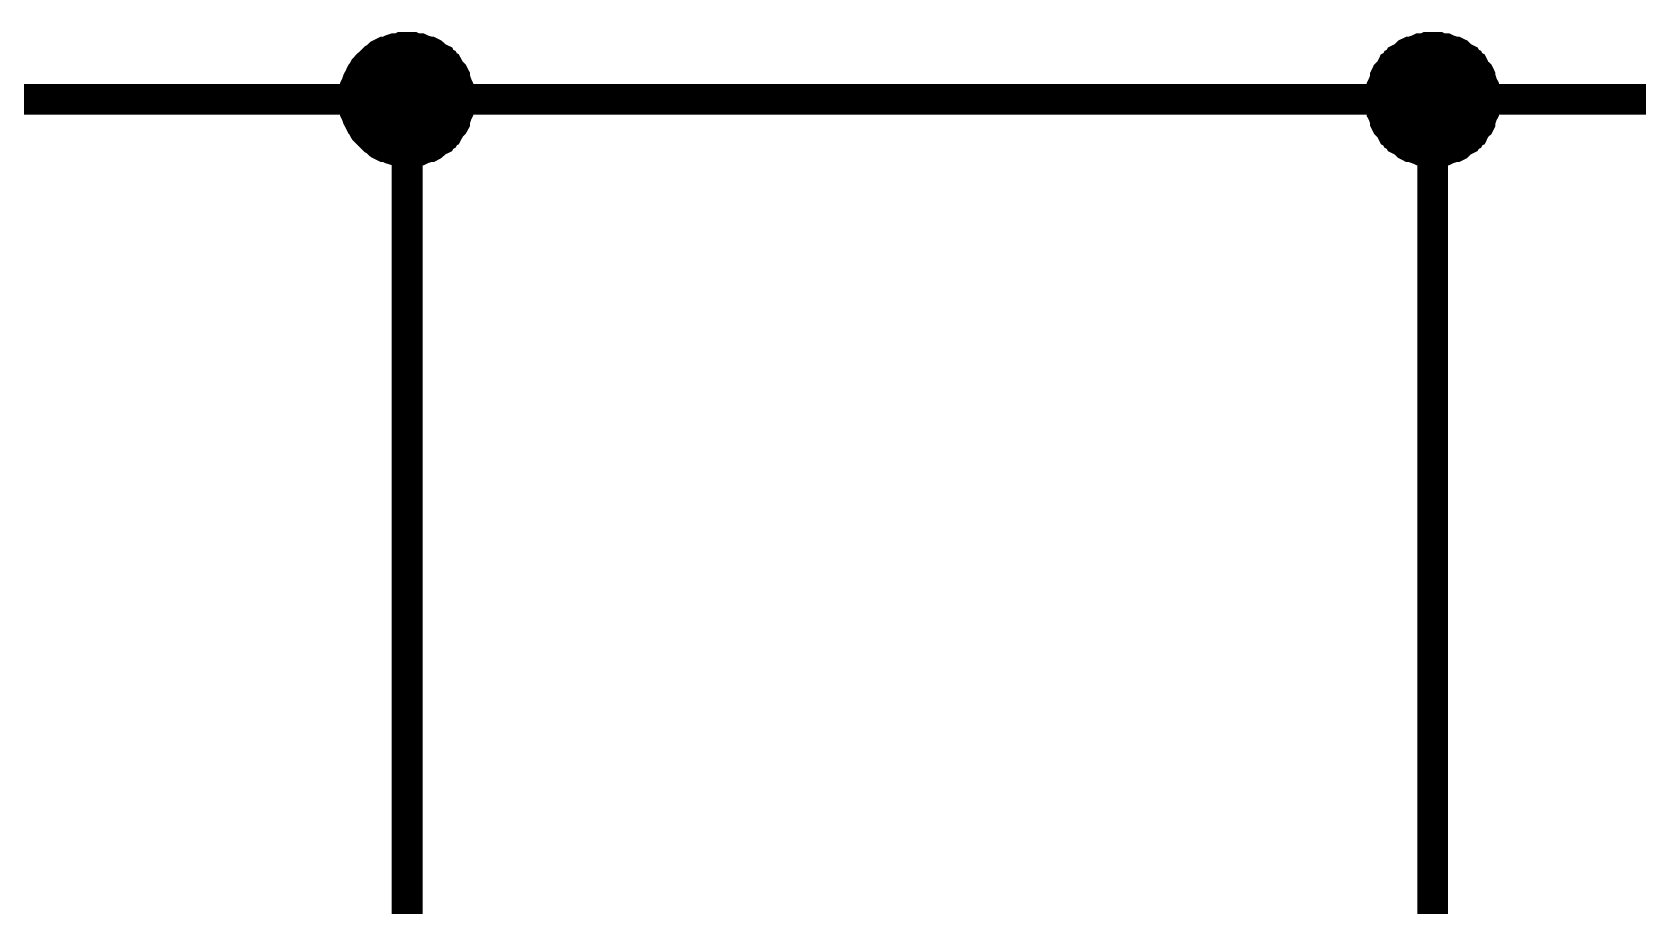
# Model space of a CAD drawing. Header units: millimetres. Extents: x 0 to 394, y 0 to 282.
# Drawn here: x 161.36 to 177.01, y 252.13 to 260.65 of the extents above; entities that cross this region are included whole.
import ezdxf

# ---------------------------------------------------------------- set-up
doc = ezdxf.new("R2010")
doc.units = ezdxf.units.MM
doc.layers.add('Sheet', color=255, linetype='Continuous')

msp = doc.modelspace()

# ---------------------------------------------------------------- linework, layer by layer
at = {"layer": 'Sheet'}
for points, const_width in [([(164.495, 259.995), (164.495, 260.017), (164.495, 260.051), (164.506, 260.073), (164.506, 260.096), (164.506, 260.118), (164.517, 260.141), (164.528, 260.175), (164.54, 260.197), (164.551, 260.219), (164.562, 260.242), (164.573, 260.253), (164.584, 260.276), (164.596, 260.298), (164.618, 260.321), (164.629, 260.332), (164.652, 260.354), (164.663, 260.365), (164.686, 260.388), (164.708, 260.399), (164.719, 260.41), (164.742, 260.433), (164.764, 260.444), (164.787, 260.455), (164.809, 260.455), (164.832, 260.467), (164.854, 260.478), (164.888, 260.489), (164.91, 260.489), (164.933, 260.489), (164.955, 260.5), (164.989, 260.5), (165.011, 260.5)], 0.3), ([(164.495, 259.995), (164.495, 260.017), (164.495, 260.051), (164.506, 260.073), (164.506, 260.096), (164.506, 260.118), (164.517, 260.141), (164.528, 260.175), (164.54, 260.197), (164.551, 260.219), (164.562, 260.242), (164.573, 260.253), (164.584, 260.276), (164.596, 260.298), (164.618, 260.321), (164.629, 260.332), (164.652, 260.354), (164.663, 260.365), (164.686, 260.388), (164.708, 260.399), (164.719, 260.41), (164.742, 260.433), (164.764, 260.444), (164.787, 260.455), (164.809, 260.455), (164.832, 260.467), (164.854, 260.478), (164.888, 260.489), (164.91, 260.489), (164.933, 260.489), (164.955, 260.5), (164.989, 260.5), (165.011, 260.5)], 0.3), ([(164.495, 259.995), (164.495, 260.017), (164.495, 260.051), (164.506, 260.073), (164.506, 260.096), (164.506, 260.118), (164.517, 260.141), (164.528, 260.175), (164.54, 260.197), (164.551, 260.219), (164.562, 260.242), (164.573, 260.253), (164.584, 260.276), (164.596, 260.298), (164.618, 260.321), (164.629, 260.332), (164.652, 260.354), (164.663, 260.365), (164.686, 260.388), (164.708, 260.399), (164.719, 260.41), (164.742, 260.433), (164.764, 260.444), (164.787, 260.455), (164.809, 260.455), (164.832, 260.467), (164.854, 260.478), (164.888, 260.489), (164.91, 260.489), (164.933, 260.489), (164.955, 260.5), (164.989, 260.5), (165.011, 260.5)], 0.3), ([(164.495, 259.995), (164.495, 260.017), (164.495, 260.051), (164.506, 260.073), (164.506, 260.096), (164.506, 260.118), (164.517, 260.141), (164.528, 260.175), (164.54, 260.197), (164.551, 260.219), (164.562, 260.242), (164.573, 260.253), (164.584, 260.276), (164.596, 260.298), (164.618, 260.321), (164.629, 260.332), (164.652, 260.354), (164.663, 260.365), (164.686, 260.388), (164.708, 260.399), (164.719, 260.41), (164.742, 260.433), (164.764, 260.444), (164.787, 260.455), (164.809, 260.455), (164.832, 260.467), (164.854, 260.478), (164.888, 260.489), (164.91, 260.489), (164.933, 260.489), (164.955, 260.5), (164.989, 260.5), (165.011, 260.5)], 0.3), ([(165.011, 260.5), (165.011, 260.5)], 0.3), ([(165.011, 260.5), (165.034, 260.5), (165.067, 260.5), (165.09, 260.489), (165.112, 260.489), (165.135, 260.489), (165.157, 260.478), (165.191, 260.467), (165.213, 260.455), (165.236, 260.455), (165.258, 260.444), (165.27, 260.433), (165.292, 260.41), (165.314, 260.399), (165.337, 260.388), (165.348, 260.365), (165.371, 260.354), (165.382, 260.332), (165.404, 260.321), (165.416, 260.298), (165.427, 260.276), (165.449, 260.253), (165.46, 260.242), (165.472, 260.219), (165.472, 260.197), (165.483, 260.175), (165.494, 260.141), (165.505, 260.118), (165.505, 260.096), (165.505, 260.073), (165.517, 260.051), (165.517, 260.017), (165.517, 259.995)], 0.3), ([(165.011, 260.5), (165.011, 260.5)], 0.3), ([(165.011, 260.5), (165.034, 260.5), (165.067, 260.5), (165.09, 260.489), (165.112, 260.489), (165.135, 260.489), (165.157, 260.478), (165.191, 260.467), (165.213, 260.455), (165.236, 260.455), (165.258, 260.444), (165.27, 260.433), (165.292, 260.41), (165.314, 260.399), (165.337, 260.388), (165.348, 260.365), (165.371, 260.354), (165.382, 260.332), (165.404, 260.321), (165.416, 260.298), (165.427, 260.276), (165.449, 260.253), (165.46, 260.242), (165.472, 260.219), (165.472, 260.197), (165.483, 260.175), (165.494, 260.141), (165.505, 260.118), (165.505, 260.096), (165.505, 260.073), (165.517, 260.051), (165.517, 260.017), (165.517, 259.995)], 0.3), ([(165.011, 260.5), (165.011, 260.5)], 0.3), ([(165.011, 260.5), (165.034, 260.5), (165.067, 260.5), (165.09, 260.489), (165.112, 260.489), (165.135, 260.489), (165.157, 260.478), (165.191, 260.467), (165.213, 260.455), (165.236, 260.455), (165.258, 260.444), (165.27, 260.433), (165.292, 260.41), (165.314, 260.399), (165.337, 260.388), (165.348, 260.365), (165.371, 260.354), (165.382, 260.332), (165.404, 260.321), (165.416, 260.298), (165.427, 260.276), (165.449, 260.253), (165.46, 260.242), (165.472, 260.219), (165.472, 260.197), (165.483, 260.175), (165.494, 260.141), (165.505, 260.118), (165.505, 260.096), (165.505, 260.073), (165.517, 260.051), (165.517, 260.017), (165.517, 259.995)], 0.3), ([(165.011, 260.5), (165.011, 260.5)], 0.3), ([(165.011, 260.5), (165.034, 260.5), (165.067, 260.5), (165.09, 260.489), (165.112, 260.489), (165.135, 260.489), (165.157, 260.478), (165.191, 260.467), (165.213, 260.455), (165.236, 260.455), (165.258, 260.444), (165.27, 260.433), (165.292, 260.41), (165.314, 260.399), (165.337, 260.388), (165.348, 260.365), (165.371, 260.354), (165.382, 260.332), (165.404, 260.321), (165.416, 260.298), (165.427, 260.276), (165.449, 260.253), (165.46, 260.242), (165.472, 260.219), (165.472, 260.197), (165.483, 260.175), (165.494, 260.141), (165.505, 260.118), (165.505, 260.096), (165.505, 260.073), (165.517, 260.051), (165.517, 260.017), (165.517, 259.995)], 0.3), ([(174.501, 259.995), (174.501, 260.017), (174.501, 260.051), (174.512, 260.073), (174.512, 260.096), (174.512, 260.118), (174.524, 260.141), (174.535, 260.175), (174.546, 260.197), (174.546, 260.219), (174.557, 260.242), (174.568, 260.253), (174.591, 260.276), (174.602, 260.298), (174.613, 260.321), (174.636, 260.332), (174.647, 260.354), (174.67, 260.365), (174.681, 260.388), (174.703, 260.399), (174.726, 260.41), (174.748, 260.433), (174.759, 260.444), (174.782, 260.455), (174.804, 260.455), (174.827, 260.467), (174.86, 260.478), (174.883, 260.489), (174.905, 260.489), (174.928, 260.489), (174.95, 260.5), (174.984, 260.5), (175.006, 260.5)], 0.3), ([(174.501, 259.995), (174.501, 260.017), (174.501, 260.051), (174.512, 260.073), (174.512, 260.096), (174.512, 260.118), (174.524, 260.141), (174.535, 260.175), (174.546, 260.197), (174.546, 260.219), (174.557, 260.242), (174.568, 260.253), (174.591, 260.276), (174.602, 260.298), (174.613, 260.321), (174.636, 260.332), (174.647, 260.354), (174.67, 260.365), (174.681, 260.388), (174.703, 260.399), (174.726, 260.41), (174.748, 260.433), (174.759, 260.444), (174.782, 260.455), (174.804, 260.455), (174.827, 260.467), (174.86, 260.478), (174.883, 260.489), (174.905, 260.489), (174.928, 260.489), (174.95, 260.5), (174.984, 260.5), (175.006, 260.5)], 0.3), ([(174.501, 259.995), (174.501, 260.017), (174.501, 260.051), (174.512, 260.073), (174.512, 260.096), (174.512, 260.118), (174.524, 260.141), (174.535, 260.175), (174.546, 260.197), (174.546, 260.219), (174.557, 260.242), (174.568, 260.253), (174.591, 260.276), (174.602, 260.298), (174.613, 260.321), (174.636, 260.332), (174.647, 260.354), (174.67, 260.365), (174.681, 260.388), (174.703, 260.399), (174.726, 260.41), (174.748, 260.433), (174.759, 260.444), (174.782, 260.455), (174.804, 260.455), (174.827, 260.467), (174.86, 260.478), (174.883, 260.489), (174.905, 260.489), (174.928, 260.489), (174.95, 260.5), (174.984, 260.5), (175.006, 260.5)], 0.3), ([(174.501, 259.995), (174.501, 260.017), (174.501, 260.051), (174.512, 260.073), (174.512, 260.096), (174.512, 260.118), (174.524, 260.141), (174.535, 260.175), (174.546, 260.197), (174.546, 260.219), (174.557, 260.242), (174.568, 260.253), (174.591, 260.276), (174.602, 260.298), (174.613, 260.321), (174.636, 260.332), (174.647, 260.354), (174.67, 260.365), (174.681, 260.388), (174.703, 260.399), (174.726, 260.41), (174.748, 260.433), (174.759, 260.444), (174.782, 260.455), (174.804, 260.455), (174.827, 260.467), (174.86, 260.478), (174.883, 260.489), (174.905, 260.489), (174.928, 260.489), (174.95, 260.5), (174.984, 260.5), (175.006, 260.5)], 0.3), ([(175.006, 260.5), (175.006, 260.5)], 0.3), ([(175.006, 260.5), (175.029, 260.5), (175.063, 260.5), (175.085, 260.489), (175.108, 260.489), (175.13, 260.489), (175.152, 260.478), (175.186, 260.467), (175.209, 260.455), (175.231, 260.455), (175.254, 260.444), (175.265, 260.433), (175.287, 260.41), (175.31, 260.399), (175.332, 260.388), (175.343, 260.365), (175.366, 260.354), (175.377, 260.332), (175.4, 260.321), (175.411, 260.298), (175.422, 260.276), (175.444, 260.253), (175.456, 260.242), (175.467, 260.219), (175.467, 260.197), (175.478, 260.175), (175.489, 260.141), (175.501, 260.118), (175.501, 260.096), (175.501, 260.073), (175.512, 260.051), (175.512, 260.017), (175.512, 259.995)], 0.3), ([(175.006, 260.5), (175.006, 260.5)], 0.3), ([(175.006, 260.5), (175.029, 260.5), (175.063, 260.5), (175.085, 260.489), (175.108, 260.489), (175.13, 260.489), (175.152, 260.478), (175.186, 260.467), (175.209, 260.455), (175.231, 260.455), (175.254, 260.444), (175.265, 260.433), (175.287, 260.41), (175.31, 260.399), (175.332, 260.388), (175.343, 260.365), (175.366, 260.354), (175.377, 260.332), (175.4, 260.321), (175.411, 260.298), (175.422, 260.276), (175.444, 260.253), (175.456, 260.242), (175.467, 260.219), (175.467, 260.197), (175.478, 260.175), (175.489, 260.141), (175.501, 260.118), (175.501, 260.096), (175.501, 260.073), (175.512, 260.051), (175.512, 260.017), (175.512, 259.995)], 0.3), ([(175.006, 260.5), (175.006, 260.5)], 0.3), ([(175.006, 260.5), (175.029, 260.5), (175.063, 260.5), (175.085, 260.489), (175.108, 260.489), (175.13, 260.489), (175.152, 260.478), (175.186, 260.467), (175.209, 260.455), (175.231, 260.455), (175.254, 260.444), (175.265, 260.433), (175.287, 260.41), (175.31, 260.399), (175.332, 260.388), (175.343, 260.365), (175.366, 260.354), (175.377, 260.332), (175.4, 260.321), (175.411, 260.298), (175.422, 260.276), (175.444, 260.253), (175.456, 260.242), (175.467, 260.219), (175.467, 260.197), (175.478, 260.175), (175.489, 260.141), (175.501, 260.118), (175.501, 260.096), (175.501, 260.073), (175.512, 260.051), (175.512, 260.017), (175.512, 259.995)], 0.3), ([(175.006, 260.5), (175.006, 260.5)], 0.3), ([(175.006, 260.5), (175.029, 260.5), (175.063, 260.5), (175.085, 260.489), (175.108, 260.489), (175.13, 260.489), (175.152, 260.478), (175.186, 260.467), (175.209, 260.455), (175.231, 260.455), (175.254, 260.444), (175.265, 260.433), (175.287, 260.41), (175.31, 260.399), (175.332, 260.388), (175.343, 260.365), (175.366, 260.354), (175.377, 260.332), (175.4, 260.321), (175.411, 260.298), (175.422, 260.276), (175.444, 260.253), (175.456, 260.242), (175.467, 260.219), (175.467, 260.197), (175.478, 260.175), (175.489, 260.141), (175.501, 260.118), (175.501, 260.096), (175.501, 260.073), (175.512, 260.051), (175.512, 260.017), (175.512, 259.995)], 0.3), ([(164.495, 259.995), (164.495, 260.017), (164.495, 260.051), (164.506, 260.073), (164.506, 260.096), (164.506, 260.118), (164.517, 260.141), (164.528, 260.175), (164.54, 260.197), (164.551, 260.219), (164.562, 260.242), (164.573, 260.253), (164.584, 260.276), (164.596, 260.298), (164.618, 260.321), (164.629, 260.332), (164.652, 260.354), (164.663, 260.365), (164.686, 260.388), (164.708, 260.399), (164.719, 260.41), (164.742, 260.433), (164.764, 260.444), (164.787, 260.455), (164.809, 260.455), (164.832, 260.467), (164.854, 260.478), (164.888, 260.489), (164.91, 260.489), (164.933, 260.489), (164.955, 260.5), (164.989, 260.5), (165.011, 260.5)], 0.0991), ([(164.495, 259.995), (164.495, 260.017), (164.495, 260.051), (164.506, 260.073), (164.506, 260.096), (164.506, 260.118), (164.517, 260.141), (164.528, 260.175), (164.54, 260.197), (164.551, 260.219), (164.562, 260.242), (164.573, 260.253), (164.584, 260.276), (164.596, 260.298), (164.618, 260.321), (164.629, 260.332), (164.652, 260.354), (164.663, 260.365), (164.686, 260.388), (164.708, 260.399), (164.719, 260.41), (164.742, 260.433), (164.764, 260.444), (164.787, 260.455), (164.809, 260.455), (164.832, 260.467), (164.854, 260.478), (164.888, 260.489), (164.91, 260.489), (164.933, 260.489), (164.955, 260.5), (164.989, 260.5), (165.011, 260.5)], 0.0991), ([(164.495, 259.995), (164.495, 260.017), (164.495, 260.051), (164.506, 260.073), (164.506, 260.096), (164.506, 260.118), (164.517, 260.141), (164.528, 260.175), (164.54, 260.197), (164.551, 260.219), (164.562, 260.242), (164.573, 260.253), (164.584, 260.276), (164.596, 260.298), (164.618, 260.321), (164.629, 260.332), (164.652, 260.354), (164.663, 260.365), (164.686, 260.388), (164.708, 260.399), (164.719, 260.41), (164.742, 260.433), (164.764, 260.444), (164.787, 260.455), (164.809, 260.455), (164.832, 260.467), (164.854, 260.478), (164.888, 260.489), (164.91, 260.489), (164.933, 260.489), (164.955, 260.5), (164.989, 260.5), (165.011, 260.5)], 0.0991), ([(164.495, 259.995), (164.495, 260.017), (164.495, 260.051), (164.506, 260.073), (164.506, 260.096), (164.506, 260.118), (164.517, 260.141), (164.528, 260.175), (164.54, 260.197), (164.551, 260.219), (164.562, 260.242), (164.573, 260.253), (164.584, 260.276), (164.596, 260.298), (164.618, 260.321), (164.629, 260.332), (164.652, 260.354), (164.663, 260.365), (164.686, 260.388), (164.708, 260.399), (164.719, 260.41), (164.742, 260.433), (164.764, 260.444), (164.787, 260.455), (164.809, 260.455), (164.832, 260.467), (164.854, 260.478), (164.888, 260.489), (164.91, 260.489), (164.933, 260.489), (164.955, 260.5), (164.989, 260.5), (165.011, 260.5)], 0.0991), ([(165.011, 260.5), (165.011, 260.5)], 0.0991), ([(165.011, 260.5), (165.034, 260.5), (165.067, 260.5), (165.09, 260.489), (165.112, 260.489), (165.135, 260.489), (165.157, 260.478), (165.191, 260.467), (165.213, 260.455), (165.236, 260.455), (165.258, 260.444), (165.27, 260.433), (165.292, 260.41), (165.314, 260.399), (165.337, 260.388), (165.348, 260.365), (165.371, 260.354), (165.382, 260.332), (165.404, 260.321), (165.416, 260.298), (165.427, 260.276), (165.449, 260.253), (165.46, 260.242), (165.472, 260.219), (165.472, 260.197), (165.483, 260.175), (165.494, 260.141), (165.505, 260.118), (165.505, 260.096), (165.505, 260.073), (165.517, 260.051), (165.517, 260.017), (165.517, 259.995)], 0.0991), ([(165.011, 260.5), (165.011, 260.5)], 0.0991), ([(165.011, 260.5), (165.034, 260.5), (165.067, 260.5), (165.09, 260.489), (165.112, 260.489), (165.135, 260.489), (165.157, 260.478), (165.191, 260.467), (165.213, 260.455), (165.236, 260.455), (165.258, 260.444), (165.27, 260.433), (165.292, 260.41), (165.314, 260.399), (165.337, 260.388), (165.348, 260.365), (165.371, 260.354), (165.382, 260.332), (165.404, 260.321), (165.416, 260.298), (165.427, 260.276), (165.449, 260.253), (165.46, 260.242), (165.472, 260.219), (165.472, 260.197), (165.483, 260.175), (165.494, 260.141), (165.505, 260.118), (165.505, 260.096), (165.505, 260.073), (165.517, 260.051), (165.517, 260.017), (165.517, 259.995)], 0.0991), ([(165.011, 260.5), (165.011, 260.5)], 0.0991), ([(165.011, 260.5), (165.034, 260.5), (165.067, 260.5), (165.09, 260.489), (165.112, 260.489), (165.135, 260.489), (165.157, 260.478), (165.191, 260.467), (165.213, 260.455), (165.236, 260.455), (165.258, 260.444), (165.27, 260.433), (165.292, 260.41), (165.314, 260.399), (165.337, 260.388), (165.348, 260.365), (165.371, 260.354), (165.382, 260.332), (165.404, 260.321), (165.416, 260.298), (165.427, 260.276), (165.449, 260.253), (165.46, 260.242), (165.472, 260.219), (165.472, 260.197), (165.483, 260.175), (165.494, 260.141), (165.505, 260.118), (165.505, 260.096), (165.505, 260.073), (165.517, 260.051), (165.517, 260.017), (165.517, 259.995)], 0.0991), ([(165.011, 260.5), (165.011, 260.5)], 0.0991), ([(165.011, 260.5), (165.034, 260.5), (165.067, 260.5), (165.09, 260.489), (165.112, 260.489), (165.135, 260.489), (165.157, 260.478), (165.191, 260.467), (165.213, 260.455), (165.236, 260.455), (165.258, 260.444), (165.27, 260.433), (165.292, 260.41), (165.314, 260.399), (165.337, 260.388), (165.348, 260.365), (165.371, 260.354), (165.382, 260.332), (165.404, 260.321), (165.416, 260.298), (165.427, 260.276), (165.449, 260.253), (165.46, 260.242), (165.472, 260.219), (165.472, 260.197), (165.483, 260.175), (165.494, 260.141), (165.505, 260.118), (165.505, 260.096), (165.505, 260.073), (165.517, 260.051), (165.517, 260.017), (165.517, 259.995)], 0.0991), ([(174.501, 259.995), (174.501, 260.017), (174.501, 260.051), (174.512, 260.073), (174.512, 260.096), (174.512, 260.118), (174.524, 260.141), (174.535, 260.175), (174.546, 260.197), (174.546, 260.219), (174.557, 260.242), (174.568, 260.253), (174.591, 260.276), (174.602, 260.298), (174.613, 260.321), (174.636, 260.332), (174.647, 260.354), (174.67, 260.365), (174.681, 260.388), (174.703, 260.399), (174.726, 260.41), (174.748, 260.433), (174.759, 260.444), (174.782, 260.455), (174.804, 260.455), (174.827, 260.467), (174.86, 260.478), (174.883, 260.489), (174.905, 260.489), (174.928, 260.489), (174.95, 260.5), (174.984, 260.5), (175.006, 260.5)], 0.0991), ([(174.501, 259.995), (174.501, 260.017), (174.501, 260.051), (174.512, 260.073), (174.512, 260.096), (174.512, 260.118), (174.524, 260.141), (174.535, 260.175), (174.546, 260.197), (174.546, 260.219), (174.557, 260.242), (174.568, 260.253), (174.591, 260.276), (174.602, 260.298), (174.613, 260.321), (174.636, 260.332), (174.647, 260.354), (174.67, 260.365), (174.681, 260.388), (174.703, 260.399), (174.726, 260.41), (174.748, 260.433), (174.759, 260.444), (174.782, 260.455), (174.804, 260.455), (174.827, 260.467), (174.86, 260.478), (174.883, 260.489), (174.905, 260.489), (174.928, 260.489), (174.95, 260.5), (174.984, 260.5), (175.006, 260.5)], 0.0991), ([(174.501, 259.995), (174.501, 260.017), (174.501, 260.051), (174.512, 260.073), (174.512, 260.096), (174.512, 260.118), (174.524, 260.141), (174.535, 260.175), (174.546, 260.197), (174.546, 260.219), (174.557, 260.242), (174.568, 260.253), (174.591, 260.276), (174.602, 260.298), (174.613, 260.321), (174.636, 260.332), (174.647, 260.354), (174.67, 260.365), (174.681, 260.388), (174.703, 260.399), (174.726, 260.41), (174.748, 260.433), (174.759, 260.444), (174.782, 260.455), (174.804, 260.455), (174.827, 260.467), (174.86, 260.478), (174.883, 260.489), (174.905, 260.489), (174.928, 260.489), (174.95, 260.5), (174.984, 260.5), (175.006, 260.5)], 0.0991), ([(174.501, 259.995), (174.501, 260.017), (174.501, 260.051), (174.512, 260.073), (174.512, 260.096), (174.512, 260.118), (174.524, 260.141), (174.535, 260.175), (174.546, 260.197), (174.546, 260.219), (174.557, 260.242), (174.568, 260.253), (174.591, 260.276), (174.602, 260.298), (174.613, 260.321), (174.636, 260.332), (174.647, 260.354), (174.67, 260.365), (174.681, 260.388), (174.703, 260.399), (174.726, 260.41), (174.748, 260.433), (174.759, 260.444), (174.782, 260.455), (174.804, 260.455), (174.827, 260.467), (174.86, 260.478), (174.883, 260.489), (174.905, 260.489), (174.928, 260.489), (174.95, 260.5), (174.984, 260.5), (175.006, 260.5)], 0.0991), ([(175.006, 260.5), (175.006, 260.5)], 0.0991), ([(175.006, 260.5), (175.029, 260.5), (175.063, 260.5), (175.085, 260.489), (175.108, 260.489), (175.13, 260.489), (175.152, 260.478), (175.186, 260.467), (175.209, 260.455), (175.231, 260.455), (175.254, 260.444), (175.265, 260.433), (175.287, 260.41), (175.31, 260.399), (175.332, 260.388), (175.343, 260.365), (175.366, 260.354), (175.377, 260.332), (175.4, 260.321), (175.411, 260.298), (175.422, 260.276), (175.444, 260.253), (175.456, 260.242), (175.467, 260.219), (175.467, 260.197), (175.478, 260.175), (175.489, 260.141), (175.501, 260.118), (175.501, 260.096), (175.501, 260.073), (175.512, 260.051), (175.512, 260.017), (175.512, 259.995)], 0.0991), ([(175.006, 260.5), (175.006, 260.5)], 0.0991), ([(175.006, 260.5), (175.029, 260.5), (175.063, 260.5), (175.085, 260.489), (175.108, 260.489), (175.13, 260.489), (175.152, 260.478), (175.186, 260.467), (175.209, 260.455), (175.231, 260.455), (175.254, 260.444), (175.265, 260.433), (175.287, 260.41), (175.31, 260.399), (175.332, 260.388), (175.343, 260.365), (175.366, 260.354), (175.377, 260.332), (175.4, 260.321), (175.411, 260.298), (175.422, 260.276), (175.444, 260.253), (175.456, 260.242), (175.467, 260.219), (175.467, 260.197), (175.478, 260.175), (175.489, 260.141), (175.501, 260.118), (175.501, 260.096), (175.501, 260.073), (175.512, 260.051), (175.512, 260.017), (175.512, 259.995)], 0.0991), ([(175.006, 260.5), (175.006, 260.5)], 0.0991), ([(175.006, 260.5), (175.029, 260.5), (175.063, 260.5), (175.085, 260.489), (175.108, 260.489), (175.13, 260.489), (175.152, 260.478), (175.186, 260.467), (175.209, 260.455), (175.231, 260.455), (175.254, 260.444), (175.265, 260.433), (175.287, 260.41), (175.31, 260.399), (175.332, 260.388), (175.343, 260.365), (175.366, 260.354), (175.377, 260.332), (175.4, 260.321), (175.411, 260.298), (175.422, 260.276), (175.444, 260.253), (175.456, 260.242), (175.467, 260.219), (175.467, 260.197), (175.478, 260.175), (175.489, 260.141), (175.501, 260.118), (175.501, 260.096), (175.501, 260.073), (175.512, 260.051), (175.512, 260.017), (175.512, 259.995)], 0.0991), ([(175.006, 260.5), (175.006, 260.5)], 0.0991), ([(175.006, 260.5), (175.029, 260.5), (175.063, 260.5), (175.085, 260.489), (175.108, 260.489), (175.13, 260.489), (175.152, 260.478), (175.186, 260.467), (175.209, 260.455), (175.231, 260.455), (175.254, 260.444), (175.265, 260.433), (175.287, 260.41), (175.31, 260.399), (175.332, 260.388), (175.343, 260.365), (175.366, 260.354), (175.377, 260.332), (175.4, 260.321), (175.411, 260.298), (175.422, 260.276), (175.444, 260.253), (175.456, 260.242), (175.467, 260.219), (175.467, 260.197), (175.478, 260.175), (175.489, 260.141), (175.501, 260.118), (175.501, 260.096), (175.501, 260.073), (175.512, 260.051), (175.512, 260.017), (175.512, 259.995)], 0.0991), ([(160.249, 259.995), (165.011, 259.995), (165.011, 252.616)], 0.3), ([(165.011, 259.489), (164.989, 259.489), (164.955, 259.489), (164.933, 259.501), (164.91, 259.501), (164.888, 259.501), (164.854, 259.512), (164.832, 259.523), (164.809, 259.534), (164.787, 259.534), (164.764, 259.546), (164.742, 259.557), (164.719, 259.579), (164.708, 259.591), (164.686, 259.602), (164.663, 259.624), (164.652, 259.635), (164.629, 259.658), (164.618, 259.669), (164.596, 259.692), (164.584, 259.714), (164.573, 259.737), (164.562, 259.748), (164.551, 259.77), (164.54, 259.793), (164.528, 259.815), (164.517, 259.849), (164.506, 259.871), (164.506, 259.894), (164.506, 259.916), (164.495, 259.939), (164.495, 259.972), (164.495, 259.995)], 0.3), ([(164.495, 259.995), (164.495, 259.995)], 0.3), ([(165.011, 259.489), (164.989, 259.489), (164.955, 259.489), (164.933, 259.501), (164.91, 259.501), (164.888, 259.501), (164.854, 259.512), (164.832, 259.523), (164.809, 259.534), (164.787, 259.534), (164.764, 259.546), (164.742, 259.557), (164.719, 259.579), (164.708, 259.591), (164.686, 259.602), (164.663, 259.624), (164.652, 259.635), (164.629, 259.658), (164.618, 259.669), (164.596, 259.692), (164.584, 259.714), (164.573, 259.737), (164.562, 259.748), (164.551, 259.77), (164.54, 259.793), (164.528, 259.815), (164.517, 259.849), (164.506, 259.871), (164.506, 259.894), (164.506, 259.916), (164.495, 259.939), (164.495, 259.972), (164.495, 259.995)], 0.3), ([(164.495, 259.995), (164.495, 259.995)], 0.3), ([(165.011, 259.489), (164.989, 259.489), (164.955, 259.489), (164.933, 259.501), (164.91, 259.501), (164.888, 259.501), (164.854, 259.512), (164.832, 259.523), (164.809, 259.534), (164.787, 259.534), (164.764, 259.546), (164.742, 259.557), (164.719, 259.579), (164.708, 259.591), (164.686, 259.602), (164.663, 259.624), (164.652, 259.635), (164.629, 259.658), (164.618, 259.669), (164.596, 259.692), (164.584, 259.714), (164.573, 259.737), (164.562, 259.748), (164.551, 259.77), (164.54, 259.793), (164.528, 259.815), (164.517, 259.849), (164.506, 259.871), (164.506, 259.894), (164.506, 259.916), (164.495, 259.939), (164.495, 259.972), (164.495, 259.995)], 0.3), ([(164.495, 259.995), (164.495, 259.995)], 0.3), ([(165.011, 259.489), (164.989, 259.489), (164.955, 259.489), (164.933, 259.501), (164.91, 259.501), (164.888, 259.501), (164.854, 259.512), (164.832, 259.523), (164.809, 259.534), (164.787, 259.534), (164.764, 259.546), (164.742, 259.557), (164.719, 259.579), (164.708, 259.591), (164.686, 259.602), (164.663, 259.624), (164.652, 259.635), (164.629, 259.658), (164.618, 259.669), (164.596, 259.692), (164.584, 259.714), (164.573, 259.737), (164.562, 259.748), (164.551, 259.77), (164.54, 259.793), (164.528, 259.815), (164.517, 259.849), (164.506, 259.871), (164.506, 259.894), (164.506, 259.916), (164.495, 259.939), (164.495, 259.972), (164.495, 259.995)], 0.3), ([(164.495, 259.995), (164.495, 259.995)], 0.3), ([(165.517, 259.995), (165.517, 259.972), (165.517, 259.939), (165.505, 259.916), (165.505, 259.894), (165.505, 259.871), (165.494, 259.849), (165.483, 259.815), (165.472, 259.793), (165.472, 259.77), (165.46, 259.748), (165.449, 259.737), (165.427, 259.714), (165.416, 259.692), (165.404, 259.669), (165.382, 259.658), (165.371, 259.635), (165.348, 259.624), (165.337, 259.602), (165.314, 259.591), (165.292, 259.579), (165.27, 259.557), (165.258, 259.546), (165.236, 259.534), (165.213, 259.534), (165.191, 259.523), (165.157, 259.512), (165.135, 259.501), (165.112, 259.501), (165.09, 259.501), (165.067, 259.489), (165.034, 259.489), (165.011, 259.489)], 0.3), ([(165.011, 259.995), (175.006, 259.995), (175.006, 250.078)], 0.3), ([(165.517, 259.995), (165.517, 259.972), (165.517, 259.939), (165.505, 259.916), (165.505, 259.894), (165.505, 259.871), (165.494, 259.849), (165.483, 259.815), (165.472, 259.793), (165.472, 259.77), (165.46, 259.748), (165.449, 259.737), (165.427, 259.714), (165.416, 259.692), (165.404, 259.669), (165.382, 259.658), (165.371, 259.635), (165.348, 259.624), (165.337, 259.602), (165.314, 259.591), (165.292, 259.579), (165.27, 259.557), (165.258, 259.546), (165.236, 259.534), (165.213, 259.534), (165.191, 259.523), (165.157, 259.512), (165.135, 259.501), (165.112, 259.501), (165.09, 259.501), (165.067, 259.489), (165.034, 259.489), (165.011, 259.489)], 0.3), ([(165.517, 259.995), (165.517, 259.972), (165.517, 259.939), (165.505, 259.916), (165.505, 259.894), (165.505, 259.871), (165.494, 259.849), (165.483, 259.815), (165.472, 259.793), (165.472, 259.77), (165.46, 259.748), (165.449, 259.737), (165.427, 259.714), (165.416, 259.692), (165.404, 259.669), (165.382, 259.658), (165.371, 259.635), (165.348, 259.624), (165.337, 259.602), (165.314, 259.591), (165.292, 259.579), (165.27, 259.557), (165.258, 259.546), (165.236, 259.534), (165.213, 259.534), (165.191, 259.523), (165.157, 259.512), (165.135, 259.501), (165.112, 259.501), (165.09, 259.501), (165.067, 259.489), (165.034, 259.489), (165.011, 259.489)], 0.3), ([(165.517, 259.995), (165.517, 259.972), (165.517, 259.939), (165.505, 259.916), (165.505, 259.894), (165.505, 259.871), (165.494, 259.849), (165.483, 259.815), (165.472, 259.793), (165.472, 259.77), (165.46, 259.748), (165.449, 259.737), (165.427, 259.714), (165.416, 259.692), (165.404, 259.669), (165.382, 259.658), (165.371, 259.635), (165.348, 259.624), (165.337, 259.602), (165.314, 259.591), (165.292, 259.579), (165.27, 259.557), (165.258, 259.546), (165.236, 259.534), (165.213, 259.534), (165.191, 259.523), (165.157, 259.512), (165.135, 259.501), (165.112, 259.501), (165.09, 259.501), (165.067, 259.489), (165.034, 259.489), (165.011, 259.489)], 0.3), ([(165.517, 259.995), (165.517, 259.995), (165.517, 259.995), (165.517, 259.995), (165.517, 259.995), (165.517, 259.995), (165.517, 259.995), (165.517, 259.995), (165.517, 259.995), (165.517, 259.995), (165.517, 259.995), (165.517, 259.995), (165.517, 259.995), (165.517, 259.995), (165.517, 259.995), (165.517, 259.995), (165.517, 259.995), (165.517, 259.995), (165.517, 259.995), (165.517, 259.995), (165.517, 259.995), (165.517, 259.995), (165.517, 259.995), (165.517, 259.995), (165.517, 259.995), (165.517, 259.995), (165.517, 259.995), (165.517, 259.995), (165.517, 259.995), (165.517, 259.995), (165.517, 259.995), (165.517, 259.995), (165.517, 259.995)], 0.3), ([(165.517, 259.995), (165.517, 259.995)], 0.3), ([(165.517, 259.995), (165.517, 259.995), (165.517, 259.995), (165.517, 259.995), (165.517, 259.995), (165.517, 259.995), (165.517, 259.995), (165.517, 259.995), (165.517, 259.995), (165.517, 259.995), (165.517, 259.995), (165.517, 259.995), (165.517, 259.995), (165.517, 259.995), (165.517, 259.995), (165.517, 259.995), (165.517, 259.995), (165.517, 259.995), (165.517, 259.995), (165.517, 259.995), (165.517, 259.995), (165.517, 259.995), (165.517, 259.995), (165.517, 259.995), (165.517, 259.995), (165.517, 259.995), (165.517, 259.995), (165.517, 259.995), (165.517, 259.995), (165.517, 259.995), (165.517, 259.995), (165.517, 259.995), (165.517, 259.995)], 0.3), ([(165.517, 259.995), (165.517, 259.995)], 0.3), ([(165.517, 259.995), (165.517, 259.995), (165.517, 259.995), (165.517, 259.995), (165.517, 259.995), (165.517, 259.995), (165.517, 259.995), (165.517, 259.995), (165.517, 259.995), (165.517, 259.995), (165.517, 259.995), (165.517, 259.995), (165.517, 259.995), (165.517, 259.995), (165.517, 259.995), (165.517, 259.995), (165.517, 259.995), (165.517, 259.995), (165.517, 259.995), (165.517, 259.995), (165.517, 259.995), (165.517, 259.995), (165.517, 259.995), (165.517, 259.995), (165.517, 259.995), (165.517, 259.995), (165.517, 259.995), (165.517, 259.995), (165.517, 259.995), (165.517, 259.995), (165.517, 259.995), (165.517, 259.995), (165.517, 259.995)], 0.3), ([(165.517, 259.995), (165.517, 259.995)], 0.3), ([(165.517, 259.995), (165.517, 259.995), (165.517, 259.995), (165.517, 259.995), (165.517, 259.995), (165.517, 259.995), (165.517, 259.995), (165.517, 259.995), (165.517, 259.995), (165.517, 259.995), (165.517, 259.995), (165.517, 259.995), (165.517, 259.995), (165.517, 259.995), (165.517, 259.995), (165.517, 259.995), (165.517, 259.995), (165.517, 259.995), (165.517, 259.995), (165.517, 259.995), (165.517, 259.995), (165.517, 259.995), (165.517, 259.995), (165.517, 259.995), (165.517, 259.995), (165.517, 259.995), (165.517, 259.995), (165.517, 259.995), (165.517, 259.995), (165.517, 259.995), (165.517, 259.995), (165.517, 259.995), (165.517, 259.995)], 0.3), ([(165.517, 259.995), (165.517, 259.995)], 0.3), ([(175.006, 259.489), (174.984, 259.489), (174.95, 259.489), (174.928, 259.501), (174.905, 259.501), (174.883, 259.501), (174.86, 259.512), (174.827, 259.523), (174.804, 259.534), (174.782, 259.534), (174.759, 259.546), (174.748, 259.557), (174.726, 259.579), (174.703, 259.591), (174.681, 259.602), (174.67, 259.624), (174.647, 259.635), (174.636, 259.658), (174.613, 259.669), (174.602, 259.692), (174.591, 259.714), (174.568, 259.737), (174.557, 259.748), (174.546, 259.77), (174.546, 259.793), (174.535, 259.815), (174.524, 259.849), (174.512, 259.871), (174.512, 259.894), (174.512, 259.916), (174.501, 259.939), (174.501, 259.972), (174.501, 259.995)], 0.3), ([(174.501, 259.995), (174.501, 259.995)], 0.3), ([(175.006, 259.489), (174.984, 259.489), (174.95, 259.489), (174.928, 259.501), (174.905, 259.501), (174.883, 259.501), (174.86, 259.512), (174.827, 259.523), (174.804, 259.534), (174.782, 259.534), (174.759, 259.546), (174.748, 259.557), (174.726, 259.579), (174.703, 259.591), (174.681, 259.602), (174.67, 259.624), (174.647, 259.635), (174.636, 259.658), (174.613, 259.669), (174.602, 259.692), (174.591, 259.714), (174.568, 259.737), (174.557, 259.748), (174.546, 259.77), (174.546, 259.793), (174.535, 259.815), (174.524, 259.849), (174.512, 259.871), (174.512, 259.894), (174.512, 259.916), (174.501, 259.939), (174.501, 259.972), (174.501, 259.995)], 0.3), ([(174.501, 259.995), (174.501, 259.995)], 0.3), ([(175.006, 259.489), (174.984, 259.489), (174.95, 259.489), (174.928, 259.501), (174.905, 259.501), (174.883, 259.501), (174.86, 259.512), (174.827, 259.523), (174.804, 259.534), (174.782, 259.534), (174.759, 259.546), (174.748, 259.557), (174.726, 259.579), (174.703, 259.591), (174.681, 259.602), (174.67, 259.624), (174.647, 259.635), (174.636, 259.658), (174.613, 259.669), (174.602, 259.692), (174.591, 259.714), (174.568, 259.737), (174.557, 259.748), (174.546, 259.77), (174.546, 259.793), (174.535, 259.815), (174.524, 259.849), (174.512, 259.871), (174.512, 259.894), (174.512, 259.916), (174.501, 259.939), (174.501, 259.972), (174.501, 259.995)], 0.3), ([(174.501, 259.995), (174.501, 259.995)], 0.3), ([(175.006, 259.489), (174.984, 259.489), (174.95, 259.489), (174.928, 259.501), (174.905, 259.501), (174.883, 259.501), (174.86, 259.512), (174.827, 259.523), (174.804, 259.534), (174.782, 259.534), (174.759, 259.546), (174.748, 259.557), (174.726, 259.579), (174.703, 259.591), (174.681, 259.602), (174.67, 259.624), (174.647, 259.635), (174.636, 259.658), (174.613, 259.669), (174.602, 259.692), (174.591, 259.714), (174.568, 259.737), (174.557, 259.748), (174.546, 259.77), (174.546, 259.793), (174.535, 259.815), (174.524, 259.849), (174.512, 259.871), (174.512, 259.894), (174.512, 259.916), (174.501, 259.939), (174.501, 259.972), (174.501, 259.995)], 0.3), ([(174.501, 259.995), (174.501, 259.995)], 0.3), ([(175.512, 259.995), (175.512, 259.972), (175.512, 259.939), (175.501, 259.916), (175.501, 259.894), (175.501, 259.871), (175.489, 259.849), (175.478, 259.815), (175.467, 259.793), (175.467, 259.77), (175.456, 259.748), (175.444, 259.737), (175.422, 259.714), (175.411, 259.692), (175.4, 259.669), (175.377, 259.658), (175.366, 259.635), (175.343, 259.624), (175.332, 259.602), (175.31, 259.591), (175.287, 259.579), (175.265, 259.557), (175.254, 259.546), (175.231, 259.534), (175.209, 259.534), (175.186, 259.523), (175.152, 259.512), (175.13, 259.501), (175.108, 259.501), (175.085, 259.501), (175.063, 259.489), (175.029, 259.489), (175.006, 259.489)], 0.3), ([(175.006, 259.995), (185.002, 259.995), (185.002, 255.154)], 0.3), ([(175.512, 259.995), (175.512, 259.972), (175.512, 259.939), (175.501, 259.916), (175.501, 259.894), (175.501, 259.871), (175.489, 259.849), (175.478, 259.815), (175.467, 259.793), (175.467, 259.77), (175.456, 259.748), (175.444, 259.737), (175.422, 259.714), (175.411, 259.692), (175.4, 259.669), (175.377, 259.658), (175.366, 259.635), (175.343, 259.624), (175.332, 259.602), (175.31, 259.591), (175.287, 259.579), (175.265, 259.557), (175.254, 259.546), (175.231, 259.534), (175.209, 259.534), (175.186, 259.523), (175.152, 259.512), (175.13, 259.501), (175.108, 259.501), (175.085, 259.501), (175.063, 259.489), (175.029, 259.489), (175.006, 259.489)], 0.3), ([(175.512, 259.995), (175.512, 259.972), (175.512, 259.939), (175.501, 259.916), (175.501, 259.894), (175.501, 259.871), (175.489, 259.849), (175.478, 259.815), (175.467, 259.793), (175.467, 259.77), (175.456, 259.748), (175.444, 259.737), (175.422, 259.714), (175.411, 259.692), (175.4, 259.669), (175.377, 259.658), (175.366, 259.635), (175.343, 259.624), (175.332, 259.602), (175.31, 259.591), (175.287, 259.579), (175.265, 259.557), (175.254, 259.546), (175.231, 259.534), (175.209, 259.534), (175.186, 259.523), (175.152, 259.512), (175.13, 259.501), (175.108, 259.501), (175.085, 259.501), (175.063, 259.489), (175.029, 259.489), (175.006, 259.489)], 0.3), ([(175.512, 259.995), (175.512, 259.972), (175.512, 259.939), (175.501, 259.916), (175.501, 259.894), (175.501, 259.871), (175.489, 259.849), (175.478, 259.815), (175.467, 259.793), (175.467, 259.77), (175.456, 259.748), (175.444, 259.737), (175.422, 259.714), (175.411, 259.692), (175.4, 259.669), (175.377, 259.658), (175.366, 259.635), (175.343, 259.624), (175.332, 259.602), (175.31, 259.591), (175.287, 259.579), (175.265, 259.557), (175.254, 259.546), (175.231, 259.534), (175.209, 259.534), (175.186, 259.523), (175.152, 259.512), (175.13, 259.501), (175.108, 259.501), (175.085, 259.501), (175.063, 259.489), (175.029, 259.489), (175.006, 259.489)], 0.3), ([(175.512, 259.995), (175.512, 259.995), (175.512, 259.995), (175.512, 259.995), (175.512, 259.995), (175.512, 259.995), (175.512, 259.995), (175.512, 259.995), (175.512, 259.995), (175.512, 259.995), (175.512, 259.995), (175.512, 259.995), (175.512, 259.995), (175.512, 259.995), (175.512, 259.995), (175.512, 259.995), (175.512, 259.995), (175.512, 259.995), (175.512, 259.995), (175.512, 259.995), (175.512, 259.995), (175.512, 259.995), (175.512, 259.995), (175.512, 259.995), (175.512, 259.995), (175.512, 259.995), (175.512, 259.995), (175.512, 259.995), (175.512, 259.995), (175.512, 259.995), (175.512, 259.995), (175.512, 259.995), (175.512, 259.995)], 0.3), ([(175.512, 259.995), (175.512, 259.995)], 0.3), ([(175.512, 259.995), (175.512, 259.995), (175.512, 259.995), (175.512, 259.995), (175.512, 259.995), (175.512, 259.995), (175.512, 259.995), (175.512, 259.995), (175.512, 259.995), (175.512, 259.995), (175.512, 259.995), (175.512, 259.995), (175.512, 259.995), (175.512, 259.995), (175.512, 259.995), (175.512, 259.995), (175.512, 259.995), (175.512, 259.995), (175.512, 259.995), (175.512, 259.995), (175.512, 259.995), (175.512, 259.995), (175.512, 259.995), (175.512, 259.995), (175.512, 259.995), (175.512, 259.995), (175.512, 259.995), (175.512, 259.995), (175.512, 259.995), (175.512, 259.995), (175.512, 259.995), (175.512, 259.995), (175.512, 259.995)], 0.3), ([(175.512, 259.995), (175.512, 259.995)], 0.3), ([(175.512, 259.995), (175.512, 259.995), (175.512, 259.995), (175.512, 259.995), (175.512, 259.995), (175.512, 259.995), (175.512, 259.995), (175.512, 259.995), (175.512, 259.995), (175.512, 259.995), (175.512, 259.995), (175.512, 259.995), (175.512, 259.995), (175.512, 259.995), (175.512, 259.995), (175.512, 259.995), (175.512, 259.995), (175.512, 259.995), (175.512, 259.995), (175.512, 259.995), (175.512, 259.995), (175.512, 259.995), (175.512, 259.995), (175.512, 259.995), (175.512, 259.995), (175.512, 259.995), (175.512, 259.995), (175.512, 259.995), (175.512, 259.995), (175.512, 259.995), (175.512, 259.995), (175.512, 259.995), (175.512, 259.995)], 0.3), ([(175.512, 259.995), (175.512, 259.995)], 0.3), ([(175.512, 259.995), (175.512, 259.995), (175.512, 259.995), (175.512, 259.995), (175.512, 259.995), (175.512, 259.995), (175.512, 259.995), (175.512, 259.995), (175.512, 259.995), (175.512, 259.995), (175.512, 259.995), (175.512, 259.995), (175.512, 259.995), (175.512, 259.995), (175.512, 259.995), (175.512, 259.995), (175.512, 259.995), (175.512, 259.995), (175.512, 259.995), (175.512, 259.995), (175.512, 259.995), (175.512, 259.995), (175.512, 259.995), (175.512, 259.995), (175.512, 259.995), (175.512, 259.995), (175.512, 259.995), (175.512, 259.995), (175.512, 259.995), (175.512, 259.995), (175.512, 259.995), (175.512, 259.995), (175.512, 259.995)], 0.3), ([(175.512, 259.995), (175.512, 259.995)], 0.3), ([(165.011, 259.489), (164.989, 259.489), (164.955, 259.489), (164.933, 259.501), (164.91, 259.501), (164.888, 259.501), (164.854, 259.512), (164.832, 259.523), (164.809, 259.534), (164.787, 259.534), (164.764, 259.546), (164.742, 259.557), (164.719, 259.579), (164.708, 259.591), (164.686, 259.602), (164.663, 259.624), (164.652, 259.635), (164.629, 259.658), (164.618, 259.669), (164.596, 259.692), (164.584, 259.714), (164.573, 259.737), (164.562, 259.748), (164.551, 259.77), (164.54, 259.793), (164.528, 259.815), (164.517, 259.849), (164.506, 259.871), (164.506, 259.894), (164.506, 259.916), (164.495, 259.939), (164.495, 259.972), (164.495, 259.995)], 0.0991), ([(164.495, 259.995), (164.495, 259.995)], 0.0991), ([(165.011, 259.489), (164.989, 259.489), (164.955, 259.489), (164.933, 259.501), (164.91, 259.501), (164.888, 259.501), (164.854, 259.512), (164.832, 259.523), (164.809, 259.534), (164.787, 259.534), (164.764, 259.546), (164.742, 259.557), (164.719, 259.579), (164.708, 259.591), (164.686, 259.602), (164.663, 259.624), (164.652, 259.635), (164.629, 259.658), (164.618, 259.669), (164.596, 259.692), (164.584, 259.714), (164.573, 259.737), (164.562, 259.748), (164.551, 259.77), (164.54, 259.793), (164.528, 259.815), (164.517, 259.849), (164.506, 259.871), (164.506, 259.894), (164.506, 259.916), (164.495, 259.939), (164.495, 259.972), (164.495, 259.995)], 0.0991), ([(164.495, 259.995), (164.495, 259.995)], 0.0991), ([(165.011, 259.489), (164.989, 259.489), (164.955, 259.489), (164.933, 259.501), (164.91, 259.501), (164.888, 259.501), (164.854, 259.512), (164.832, 259.523), (164.809, 259.534), (164.787, 259.534), (164.764, 259.546), (164.742, 259.557), (164.719, 259.579), (164.708, 259.591), (164.686, 259.602), (164.663, 259.624), (164.652, 259.635), (164.629, 259.658), (164.618, 259.669), (164.596, 259.692), (164.584, 259.714), (164.573, 259.737), (164.562, 259.748), (164.551, 259.77), (164.54, 259.793), (164.528, 259.815), (164.517, 259.849), (164.506, 259.871), (164.506, 259.894), (164.506, 259.916), (164.495, 259.939), (164.495, 259.972), (164.495, 259.995)], 0.0991), ([(164.495, 259.995), (164.495, 259.995)], 0.0991), ([(165.011, 259.489), (164.989, 259.489), (164.955, 259.489), (164.933, 259.501), (164.91, 259.501), (164.888, 259.501), (164.854, 259.512), (164.832, 259.523), (164.809, 259.534), (164.787, 259.534), (164.764, 259.546), (164.742, 259.557), (164.719, 259.579), (164.708, 259.591), (164.686, 259.602), (164.663, 259.624), (164.652, 259.635), (164.629, 259.658), (164.618, 259.669), (164.596, 259.692), (164.584, 259.714), (164.573, 259.737), (164.562, 259.748), (164.551, 259.77), (164.54, 259.793), (164.528, 259.815), (164.517, 259.849), (164.506, 259.871), (164.506, 259.894), (164.506, 259.916), (164.495, 259.939), (164.495, 259.972), (164.495, 259.995)], 0.0991), ([(164.495, 259.995), (164.495, 259.995)], 0.0991), ([(165.517, 259.995), (165.517, 259.972), (165.517, 259.939), (165.505, 259.916), (165.505, 259.894), (165.505, 259.871), (165.494, 259.849), (165.483, 259.815), (165.472, 259.793), (165.472, 259.77), (165.46, 259.748), (165.449, 259.737), (165.427, 259.714), (165.416, 259.692), (165.404, 259.669), (165.382, 259.658), (165.371, 259.635), (165.348, 259.624), (165.337, 259.602), (165.314, 259.591), (165.292, 259.579), (165.27, 259.557), (165.258, 259.546), (165.236, 259.534), (165.213, 259.534), (165.191, 259.523), (165.157, 259.512), (165.135, 259.501), (165.112, 259.501), (165.09, 259.501), (165.067, 259.489), (165.034, 259.489), (165.011, 259.489)], 0.0991), ([(165.517, 259.995), (165.517, 259.972), (165.517, 259.939), (165.505, 259.916), (165.505, 259.894), (165.505, 259.871), (165.494, 259.849), (165.483, 259.815), (165.472, 259.793), (165.472, 259.77), (165.46, 259.748), (165.449, 259.737), (165.427, 259.714), (165.416, 259.692), (165.404, 259.669), (165.382, 259.658), (165.371, 259.635), (165.348, 259.624), (165.337, 259.602), (165.314, 259.591), (165.292, 259.579), (165.27, 259.557), (165.258, 259.546), (165.236, 259.534), (165.213, 259.534), (165.191, 259.523), (165.157, 259.512), (165.135, 259.501), (165.112, 259.501), (165.09, 259.501), (165.067, 259.489), (165.034, 259.489), (165.011, 259.489)], 0.0991), ([(165.517, 259.995), (165.517, 259.972), (165.517, 259.939), (165.505, 259.916), (165.505, 259.894), (165.505, 259.871), (165.494, 259.849), (165.483, 259.815), (165.472, 259.793), (165.472, 259.77), (165.46, 259.748), (165.449, 259.737), (165.427, 259.714), (165.416, 259.692), (165.404, 259.669), (165.382, 259.658), (165.371, 259.635), (165.348, 259.624), (165.337, 259.602), (165.314, 259.591), (165.292, 259.579), (165.27, 259.557), (165.258, 259.546), (165.236, 259.534), (165.213, 259.534), (165.191, 259.523), (165.157, 259.512), (165.135, 259.501), (165.112, 259.501), (165.09, 259.501), (165.067, 259.489), (165.034, 259.489), (165.011, 259.489)], 0.0991), ([(165.517, 259.995), (165.517, 259.972), (165.517, 259.939), (165.505, 259.916), (165.505, 259.894), (165.505, 259.871), (165.494, 259.849), (165.483, 259.815), (165.472, 259.793), (165.472, 259.77), (165.46, 259.748), (165.449, 259.737), (165.427, 259.714), (165.416, 259.692), (165.404, 259.669), (165.382, 259.658), (165.371, 259.635), (165.348, 259.624), (165.337, 259.602), (165.314, 259.591), (165.292, 259.579), (165.27, 259.557), (165.258, 259.546), (165.236, 259.534), (165.213, 259.534), (165.191, 259.523), (165.157, 259.512), (165.135, 259.501), (165.112, 259.501), (165.09, 259.501), (165.067, 259.489), (165.034, 259.489), (165.011, 259.489)], 0.0991), ([(165.517, 259.995), (165.517, 259.995), (165.517, 259.995), (165.517, 259.995), (165.517, 259.995), (165.517, 259.995), (165.517, 259.995), (165.517, 259.995), (165.517, 259.995), (165.517, 259.995), (165.517, 259.995), (165.517, 259.995), (165.517, 259.995), (165.517, 259.995), (165.517, 259.995), (165.517, 259.995), (165.517, 259.995), (165.517, 259.995), (165.517, 259.995), (165.517, 259.995), (165.517, 259.995), (165.517, 259.995), (165.517, 259.995), (165.517, 259.995), (165.517, 259.995), (165.517, 259.995), (165.517, 259.995), (165.517, 259.995), (165.517, 259.995), (165.517, 259.995), (165.517, 259.995), (165.517, 259.995), (165.517, 259.995)], 0.0991), ([(165.517, 259.995), (165.517, 259.995)], 0.0991), ([(165.517, 259.995), (165.517, 259.995), (165.517, 259.995), (165.517, 259.995), (165.517, 259.995), (165.517, 259.995), (165.517, 259.995), (165.517, 259.995), (165.517, 259.995), (165.517, 259.995), (165.517, 259.995), (165.517, 259.995), (165.517, 259.995), (165.517, 259.995), (165.517, 259.995), (165.517, 259.995), (165.517, 259.995), (165.517, 259.995), (165.517, 259.995), (165.517, 259.995), (165.517, 259.995), (165.517, 259.995), (165.517, 259.995), (165.517, 259.995), (165.517, 259.995), (165.517, 259.995), (165.517, 259.995), (165.517, 259.995), (165.517, 259.995), (165.517, 259.995), (165.517, 259.995), (165.517, 259.995), (165.517, 259.995)], 0.0991), ([(165.517, 259.995), (165.517, 259.995)], 0.0991), ([(165.517, 259.995), (165.517, 259.995), (165.517, 259.995), (165.517, 259.995), (165.517, 259.995), (165.517, 259.995), (165.517, 259.995), (165.517, 259.995), (165.517, 259.995), (165.517, 259.995), (165.517, 259.995), (165.517, 259.995), (165.517, 259.995), (165.517, 259.995), (165.517, 259.995), (165.517, 259.995), (165.517, 259.995), (165.517, 259.995), (165.517, 259.995), (165.517, 259.995), (165.517, 259.995), (165.517, 259.995), (165.517, 259.995), (165.517, 259.995), (165.517, 259.995), (165.517, 259.995), (165.517, 259.995), (165.517, 259.995), (165.517, 259.995), (165.517, 259.995), (165.517, 259.995), (165.517, 259.995), (165.517, 259.995)], 0.0991), ([(165.517, 259.995), (165.517, 259.995)], 0.0991), ([(165.517, 259.995), (165.517, 259.995), (165.517, 259.995), (165.517, 259.995), (165.517, 259.995), (165.517, 259.995), (165.517, 259.995), (165.517, 259.995), (165.517, 259.995), (165.517, 259.995), (165.517, 259.995), (165.517, 259.995), (165.517, 259.995), (165.517, 259.995), (165.517, 259.995), (165.517, 259.995), (165.517, 259.995), (165.517, 259.995), (165.517, 259.995), (165.517, 259.995), (165.517, 259.995), (165.517, 259.995), (165.517, 259.995), (165.517, 259.995), (165.517, 259.995), (165.517, 259.995), (165.517, 259.995), (165.517, 259.995), (165.517, 259.995), (165.517, 259.995), (165.517, 259.995), (165.517, 259.995), (165.517, 259.995)], 0.0991), ([(165.517, 259.995), (165.517, 259.995)], 0.0991), ([(175.006, 259.489), (174.984, 259.489), (174.95, 259.489), (174.928, 259.501), (174.905, 259.501), (174.883, 259.501), (174.86, 259.512), (174.827, 259.523), (174.804, 259.534), (174.782, 259.534), (174.759, 259.546), (174.748, 259.557), (174.726, 259.579), (174.703, 259.591), (174.681, 259.602), (174.67, 259.624), (174.647, 259.635), (174.636, 259.658), (174.613, 259.669), (174.602, 259.692), (174.591, 259.714), (174.568, 259.737), (174.557, 259.748), (174.546, 259.77), (174.546, 259.793), (174.535, 259.815), (174.524, 259.849), (174.512, 259.871), (174.512, 259.894), (174.512, 259.916), (174.501, 259.939), (174.501, 259.972), (174.501, 259.995)], 0.0991), ([(174.501, 259.995), (174.501, 259.995)], 0.0991), ([(175.006, 259.489), (174.984, 259.489), (174.95, 259.489), (174.928, 259.501), (174.905, 259.501), (174.883, 259.501), (174.86, 259.512), (174.827, 259.523), (174.804, 259.534), (174.782, 259.534), (174.759, 259.546), (174.748, 259.557), (174.726, 259.579), (174.703, 259.591), (174.681, 259.602), (174.67, 259.624), (174.647, 259.635), (174.636, 259.658), (174.613, 259.669), (174.602, 259.692), (174.591, 259.714), (174.568, 259.737), (174.557, 259.748), (174.546, 259.77), (174.546, 259.793), (174.535, 259.815), (174.524, 259.849), (174.512, 259.871), (174.512, 259.894), (174.512, 259.916), (174.501, 259.939), (174.501, 259.972), (174.501, 259.995)], 0.0991), ([(174.501, 259.995), (174.501, 259.995)], 0.0991), ([(175.006, 259.489), (174.984, 259.489), (174.95, 259.489), (174.928, 259.501), (174.905, 259.501), (174.883, 259.501), (174.86, 259.512), (174.827, 259.523), (174.804, 259.534), (174.782, 259.534), (174.759, 259.546), (174.748, 259.557), (174.726, 259.579), (174.703, 259.591), (174.681, 259.602), (174.67, 259.624), (174.647, 259.635), (174.636, 259.658), (174.613, 259.669), (174.602, 259.692), (174.591, 259.714), (174.568, 259.737), (174.557, 259.748), (174.546, 259.77), (174.546, 259.793), (174.535, 259.815), (174.524, 259.849), (174.512, 259.871), (174.512, 259.894), (174.512, 259.916), (174.501, 259.939), (174.501, 259.972), (174.501, 259.995)], 0.0991), ([(174.501, 259.995), (174.501, 259.995)], 0.0991), ([(175.006, 259.489), (174.984, 259.489), (174.95, 259.489), (174.928, 259.501), (174.905, 259.501), (174.883, 259.501), (174.86, 259.512), (174.827, 259.523), (174.804, 259.534), (174.782, 259.534), (174.759, 259.546), (174.748, 259.557), (174.726, 259.579), (174.703, 259.591), (174.681, 259.602), (174.67, 259.624), (174.647, 259.635), (174.636, 259.658), (174.613, 259.669), (174.602, 259.692), (174.591, 259.714), (174.568, 259.737), (174.557, 259.748), (174.546, 259.77), (174.546, 259.793), (174.535, 259.815), (174.524, 259.849), (174.512, 259.871), (174.512, 259.894), (174.512, 259.916), (174.501, 259.939), (174.501, 259.972), (174.501, 259.995)], 0.0991), ([(174.501, 259.995), (174.501, 259.995)], 0.0991), ([(175.512, 259.995), (175.512, 259.972), (175.512, 259.939), (175.501, 259.916), (175.501, 259.894), (175.501, 259.871), (175.489, 259.849), (175.478, 259.815), (175.467, 259.793), (175.467, 259.77), (175.456, 259.748), (175.444, 259.737), (175.422, 259.714), (175.411, 259.692), (175.4, 259.669), (175.377, 259.658), (175.366, 259.635), (175.343, 259.624), (175.332, 259.602), (175.31, 259.591), (175.287, 259.579), (175.265, 259.557), (175.254, 259.546), (175.231, 259.534), (175.209, 259.534), (175.186, 259.523), (175.152, 259.512), (175.13, 259.501), (175.108, 259.501), (175.085, 259.501), (175.063, 259.489), (175.029, 259.489), (175.006, 259.489)], 0.0991), ([(175.512, 259.995), (175.512, 259.972), (175.512, 259.939), (175.501, 259.916), (175.501, 259.894), (175.501, 259.871), (175.489, 259.849), (175.478, 259.815), (175.467, 259.793), (175.467, 259.77), (175.456, 259.748), (175.444, 259.737), (175.422, 259.714), (175.411, 259.692), (175.4, 259.669), (175.377, 259.658), (175.366, 259.635), (175.343, 259.624), (175.332, 259.602), (175.31, 259.591), (175.287, 259.579), (175.265, 259.557), (175.254, 259.546), (175.231, 259.534), (175.209, 259.534), (175.186, 259.523), (175.152, 259.512), (175.13, 259.501), (175.108, 259.501), (175.085, 259.501), (175.063, 259.489), (175.029, 259.489), (175.006, 259.489)], 0.0991), ([(175.512, 259.995), (175.512, 259.972), (175.512, 259.939), (175.501, 259.916), (175.501, 259.894), (175.501, 259.871), (175.489, 259.849), (175.478, 259.815), (175.467, 259.793), (175.467, 259.77), (175.456, 259.748), (175.444, 259.737), (175.422, 259.714), (175.411, 259.692), (175.4, 259.669), (175.377, 259.658), (175.366, 259.635), (175.343, 259.624), (175.332, 259.602), (175.31, 259.591), (175.287, 259.579), (175.265, 259.557), (175.254, 259.546), (175.231, 259.534), (175.209, 259.534), (175.186, 259.523), (175.152, 259.512), (175.13, 259.501), (175.108, 259.501), (175.085, 259.501), (175.063, 259.489), (175.029, 259.489), (175.006, 259.489)], 0.0991), ([(175.512, 259.995), (175.512, 259.972), (175.512, 259.939), (175.501, 259.916), (175.501, 259.894), (175.501, 259.871), (175.489, 259.849), (175.478, 259.815), (175.467, 259.793), (175.467, 259.77), (175.456, 259.748), (175.444, 259.737), (175.422, 259.714), (175.411, 259.692), (175.4, 259.669), (175.377, 259.658), (175.366, 259.635), (175.343, 259.624), (175.332, 259.602), (175.31, 259.591), (175.287, 259.579), (175.265, 259.557), (175.254, 259.546), (175.231, 259.534), (175.209, 259.534), (175.186, 259.523), (175.152, 259.512), (175.13, 259.501), (175.108, 259.501), (175.085, 259.501), (175.063, 259.489), (175.029, 259.489), (175.006, 259.489)], 0.0991), ([(175.512, 259.995), (175.512, 259.995), (175.512, 259.995), (175.512, 259.995), (175.512, 259.995), (175.512, 259.995), (175.512, 259.995), (175.512, 259.995), (175.512, 259.995), (175.512, 259.995), (175.512, 259.995), (175.512, 259.995), (175.512, 259.995), (175.512, 259.995), (175.512, 259.995), (175.512, 259.995), (175.512, 259.995), (175.512, 259.995), (175.512, 259.995), (175.512, 259.995), (175.512, 259.995), (175.512, 259.995), (175.512, 259.995), (175.512, 259.995), (175.512, 259.995), (175.512, 259.995), (175.512, 259.995), (175.512, 259.995), (175.512, 259.995), (175.512, 259.995), (175.512, 259.995), (175.512, 259.995), (175.512, 259.995)], 0.0991), ([(175.512, 259.995), (175.512, 259.995)], 0.0991), ([(175.512, 259.995), (175.512, 259.995), (175.512, 259.995), (175.512, 259.995), (175.512, 259.995), (175.512, 259.995), (175.512, 259.995), (175.512, 259.995), (175.512, 259.995), (175.512, 259.995), (175.512, 259.995), (175.512, 259.995), (175.512, 259.995), (175.512, 259.995), (175.512, 259.995), (175.512, 259.995), (175.512, 259.995), (175.512, 259.995), (175.512, 259.995), (175.512, 259.995), (175.512, 259.995), (175.512, 259.995), (175.512, 259.995), (175.512, 259.995), (175.512, 259.995), (175.512, 259.995), (175.512, 259.995), (175.512, 259.995), (175.512, 259.995), (175.512, 259.995), (175.512, 259.995), (175.512, 259.995), (175.512, 259.995)], 0.0991), ([(175.512, 259.995), (175.512, 259.995)], 0.0991), ([(175.512, 259.995), (175.512, 259.995), (175.512, 259.995), (175.512, 259.995), (175.512, 259.995), (175.512, 259.995), (175.512, 259.995), (175.512, 259.995), (175.512, 259.995), (175.512, 259.995), (175.512, 259.995), (175.512, 259.995), (175.512, 259.995), (175.512, 259.995), (175.512, 259.995), (175.512, 259.995), (175.512, 259.995), (175.512, 259.995), (175.512, 259.995), (175.512, 259.995), (175.512, 259.995), (175.512, 259.995), (175.512, 259.995), (175.512, 259.995), (175.512, 259.995), (175.512, 259.995), (175.512, 259.995), (175.512, 259.995), (175.512, 259.995), (175.512, 259.995), (175.512, 259.995), (175.512, 259.995), (175.512, 259.995)], 0.0991), ([(175.512, 259.995), (175.512, 259.995)], 0.0991), ([(175.512, 259.995), (175.512, 259.995), (175.512, 259.995), (175.512, 259.995), (175.512, 259.995), (175.512, 259.995), (175.512, 259.995), (175.512, 259.995), (175.512, 259.995), (175.512, 259.995), (175.512, 259.995), (175.512, 259.995), (175.512, 259.995), (175.512, 259.995), (175.512, 259.995), (175.512, 259.995), (175.512, 259.995), (175.512, 259.995), (175.512, 259.995), (175.512, 259.995), (175.512, 259.995), (175.512, 259.995), (175.512, 259.995), (175.512, 259.995), (175.512, 259.995), (175.512, 259.995), (175.512, 259.995), (175.512, 259.995), (175.512, 259.995), (175.512, 259.995), (175.512, 259.995), (175.512, 259.995), (175.512, 259.995)], 0.0991), ([(175.512, 259.995), (175.512, 259.995)], 0.0991), ([(165.011, 250.078), (165.011, 252.616)], 0.3)]:
    msp.add_lwpolyline(points, dxfattribs=dict(at, const_width=const_width))
at = {"layer": 'Sheet', "const_width": 0.508}
for points in [[(164.746, 260, 1), (165.254, 260, 1)], [(174.746, 260, 1), (175.254, 260, 1)]]:
    msp.add_lwpolyline(points, format="xyb", close=True, dxfattribs=at)

doc.saveas('drawing.dxf')
